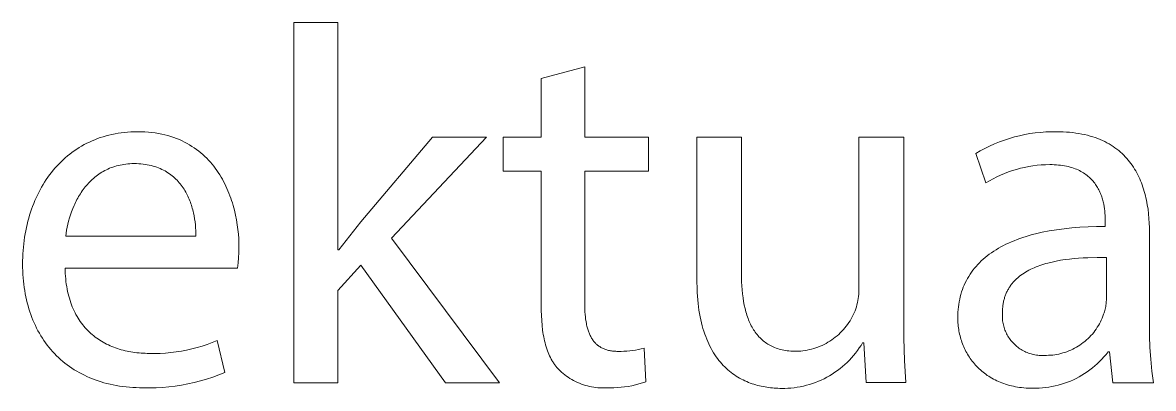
# Model space of a CAD drawing. Header units: millimetres. Extents: x 0 to 4030, y 0 to 2816.
# Drawn here: x 3602.1 to 3692.1, y 67.1 to 96.2 of the extents above; entities that cross this region are included whole.
import ezdxf

# ---------------------------------------------------------------- set-up
doc = ezdxf.new("R2010")
doc.units = ezdxf.units.MM
doc.header["$MEASUREMENT"] = 0
doc.layers.add('Domyślny', color=7, linetype='Continuous', true_color=0x000000)

msp = doc.modelspace()

# ---------------------------------------------------------------- linework, layer by layer
at = {"layer": 'Domyślny', "color": 18, "lineweight": 15, "true_color": 0x000000}
for p, q in [((3623.717, 67.524), (3623.717, 96.177)), ((3623.717, 96.177), (3627.233, 96.177)), ((3627.233, 96.177), (3627.233, 78.086)), ((3643.416, 91.734), (3646.878, 92.66)), ((3646.878, 92.66), (3646.878, 87.05)), ((3643.416, 87.05), (3643.416, 91.734)), ((3609.252, 87.283), (3609.494, 87.332)), ((3609.494, 87.332), (3609.739, 87.375)), ((3609.739, 87.375), (3609.987, 87.411)), ((3609.987, 87.411), (3610.238, 87.441)), ((3610.238, 87.441), (3610.494, 87.464)), ((3610.494, 87.464), (3610.752, 87.481)), ((3610.752, 87.481), (3611.014, 87.491)), ((3611.014, 87.491), (3611.279, 87.494)), ((3611.279, 87.494), (3611.575, 87.49)), ((3611.575, 87.49), (3611.864, 87.478)), ((3611.864, 87.478), (3612.147, 87.458)), ((3612.147, 87.458), (3612.422, 87.43)), ((3612.422, 87.43), (3612.691, 87.395)), ((3612.691, 87.395), (3612.954, 87.353)), ((3612.954, 87.353), (3613.21, 87.303)), ((3681.904, 87.268), (3682.318, 87.342)), ((3682.318, 87.342), (3682.734, 87.402)), ((3682.734, 87.402), (3683.152, 87.447)), ((3683.152, 87.447), (3683.572, 87.478)), ((3683.572, 87.478), (3683.992, 87.494)), ((3683.992, 87.494), (3684.413, 87.495)), ((3684.413, 87.495), (3684.689, 87.493)), ((3684.689, 87.493), (3684.958, 87.484)), ((3684.958, 87.484), (3685.222, 87.469)), ((3685.222, 87.469), (3685.478, 87.449)), ((3685.478, 87.449), (3685.729, 87.423)), ((3685.729, 87.423), (3685.973, 87.391)), ((3685.973, 87.391), (3686.211, 87.355)), ((3686.211, 87.355), (3686.443, 87.313)), ((3686.443, 87.313), (3686.668, 87.265)), ((3606.835, 86.355), (3607.036, 86.468)), ((3607.036, 86.468), (3607.241, 86.575)), ((3607.241, 86.575), (3607.45, 86.677)), ((3607.45, 86.677), (3607.663, 86.773)), ((3607.663, 86.773), (3607.879, 86.863)), ((3607.879, 86.863), (3608.099, 86.948)), ((3608.099, 86.948), (3608.322, 87.027)), ((3608.322, 87.027), (3608.549, 87.1)), ((3608.549, 87.1), (3608.78, 87.167)), ((3608.78, 87.167), (3609.015, 87.228)), ((3609.015, 87.228), (3609.252, 87.283)), ((3613.21, 87.303), (3613.46, 87.246)), ((3613.46, 87.246), (3613.704, 87.183)), ((3613.704, 87.183), (3613.941, 87.112)), ((3613.941, 87.112), (3614.172, 87.036)), ((3614.172, 87.036), (3614.397, 86.953)), ((3614.397, 86.953), (3614.615, 86.864)), ((3614.615, 86.864), (3614.828, 86.769)), ((3614.828, 86.769), (3615.035, 86.668)), ((3615.035, 86.668), (3615.236, 86.562)), ((3615.236, 86.562), (3615.431, 86.45)), ((3615.431, 86.45), (3615.621, 86.333)), ((3629.058, 80.314), (3634.776, 87.051)), ((3639.057, 87.051), (3631.514, 79.026)), ((3634.776, 87.051), (3639.057, 87.051)), ((3640.383, 84.352), (3640.383, 87.05)), ((3640.383, 87.05), (3643.416, 87.05)), ((3646.878, 87.05), (3651.965, 87.05)), ((3651.965, 87.05), (3651.965, 84.352)), ((3655.811, 75.622), (3655.811, 87.057)), ((3655.811, 87.057), (3659.354, 87.057)), ((3659.354, 87.057), (3659.354, 76.24)), ((3668.708, 75.072), (3668.708, 87.057)), ((3668.708, 87.057), (3672.278, 87.057)), ((3672.278, 87.057), (3672.278, 72.844)), ((3679.112, 86.356), (3679.496, 86.528)), ((3679.496, 86.528), (3679.886, 86.686)), ((3679.886, 86.686), (3680.281, 86.83)), ((3680.281, 86.83), (3680.681, 86.961)), ((3680.681, 86.961), (3681.085, 87.077)), ((3681.085, 87.077), (3681.493, 87.18)), ((3681.493, 87.18), (3681.904, 87.268)), ((3686.668, 87.265), (3686.888, 87.213)), ((3686.888, 87.213), (3687.102, 87.155)), ((3687.102, 87.155), (3687.311, 87.093)), ((3687.311, 87.093), (3687.513, 87.026)), ((3687.513, 87.026), (3687.71, 86.954)), ((3687.71, 86.954), (3687.901, 86.878)), ((3687.901, 86.878), (3688.086, 86.797)), ((3688.086, 86.797), (3688.267, 86.711)), ((3688.267, 86.711), (3688.441, 86.622)), ((3688.441, 86.622), (3688.611, 86.528)), ((3688.611, 86.528), (3688.775, 86.43)), ((3688.775, 86.43), (3688.934, 86.328)), ((3605.534, 85.423), (3605.708, 85.571)), ((3605.708, 85.571), (3605.886, 85.714)), ((3605.886, 85.714), (3606.068, 85.853)), ((3606.068, 85.853), (3606.254, 85.986)), ((3606.254, 85.986), (3606.444, 86.114)), ((3606.444, 86.114), (3606.638, 86.237)), ((3606.638, 86.237), (3606.835, 86.355)), ((3615.621, 86.333), (3615.805, 86.211)), ((3615.805, 86.211), (3615.983, 86.084)), ((3615.983, 86.084), (3616.156, 85.952)), ((3616.156, 85.952), (3616.324, 85.816)), ((3616.324, 85.816), (3616.486, 85.675)), ((3616.486, 85.675), (3616.642, 85.53)), ((3616.642, 85.53), (3616.794, 85.381)), ((3677.998, 85.764), (3678.362, 85.974)), ((3678.803, 83.416), (3677.998, 85.764)), ((3678.362, 85.974), (3678.734, 86.172)), ((3678.734, 86.172), (3679.112, 86.356)), ((3688.934, 86.328), (3689.087, 86.221)), ((3689.087, 86.221), (3689.236, 86.112)), ((3689.236, 86.112), (3689.38, 85.998)), ((3689.38, 85.998), (3689.519, 85.881)), ((3689.519, 85.881), (3689.653, 85.76)), ((3689.653, 85.76), (3689.782, 85.636)), ((3689.782, 85.636), (3689.906, 85.508)), ((3689.906, 85.508), (3690.026, 85.377)), ((3604.575, 84.436), (3604.725, 84.612)), ((3604.725, 84.612), (3604.879, 84.783)), ((3604.879, 84.783), (3605.036, 84.95)), ((3605.036, 84.95), (3605.198, 85.112)), ((3605.198, 85.112), (3605.364, 85.27)), ((3605.364, 85.27), (3605.534, 85.423)), ((3609.196, 84.637), (3609.063, 84.584)), ((3609.332, 84.686), (3609.196, 84.637)), ((3609.47, 84.732), (3609.332, 84.686)), ((3609.611, 84.773), (3609.47, 84.732)), ((3609.755, 84.811), (3609.611, 84.773)), ((3609.902, 84.845), (3609.755, 84.811)), ((3610.052, 84.874), (3609.902, 84.845)), ((3610.204, 84.899), (3610.052, 84.874)), ((3610.36, 84.92), (3610.204, 84.899)), ((3610.518, 84.936), (3610.36, 84.92)), ((3610.679, 84.948), (3610.518, 84.936)), ((3610.843, 84.955), (3610.679, 84.948)), ((3611.01, 84.958), (3610.843, 84.955)), ((3611.196, 84.955), (3611.01, 84.958)), ((3611.377, 84.948), (3611.196, 84.955)), ((3611.553, 84.935), (3611.377, 84.948)), ((3611.725, 84.918), (3611.553, 84.935)), ((3611.893, 84.896), (3611.725, 84.918)), ((3612.057, 84.869), (3611.893, 84.896)), ((3612.216, 84.838), (3612.057, 84.869)), ((3612.372, 84.802), (3612.216, 84.838)), ((3612.523, 84.762), (3612.372, 84.802)), ((3612.671, 84.718), (3612.523, 84.762)), ((3612.814, 84.67), (3612.671, 84.718)), ((3612.953, 84.618), (3612.814, 84.67)), ((3613.089, 84.562), (3612.953, 84.618)), ((3616.794, 85.381), (3616.94, 85.229)), ((3616.94, 85.229), (3617.082, 85.072)), ((3617.082, 85.072), (3617.218, 84.912)), ((3617.218, 84.912), (3617.349, 84.749)), ((3617.349, 84.749), (3617.476, 84.583)), ((3681.895, 84.662), (3681.568, 84.587)), ((3682.223, 84.727), (3681.895, 84.662)), ((3682.554, 84.78), (3682.223, 84.727)), ((3682.887, 84.822), (3682.554, 84.78)), ((3683.22, 84.852), (3682.887, 84.822)), ((3683.555, 84.871), (3683.22, 84.852)), ((3683.89, 84.878), (3683.555, 84.871)), ((3684.074, 84.876), (3683.89, 84.878)), ((3684.253, 84.87), (3684.074, 84.876)), ((3684.427, 84.86), (3684.253, 84.87)), ((3684.596, 84.845), (3684.427, 84.86)), ((3684.76, 84.827), (3684.596, 84.845)), ((3684.92, 84.805), (3684.76, 84.827)), ((3685.074, 84.779), (3684.92, 84.805)), ((3685.224, 84.75), (3685.074, 84.779)), ((3685.37, 84.717), (3685.224, 84.75)), ((3685.51, 84.681), (3685.37, 84.717)), ((3685.647, 84.642), (3685.51, 84.681)), ((3685.778, 84.599), (3685.647, 84.642)), ((3690.026, 85.377), (3690.141, 85.243)), ((3690.141, 85.243), (3690.252, 85.106)), ((3690.252, 85.106), (3690.358, 84.966)), ((3690.358, 84.966), (3690.46, 84.823)), ((3690.46, 84.823), (3690.558, 84.677)), ((3690.558, 84.677), (3690.651, 84.529)), ((3604.019, 83.691), (3604.152, 83.883)), ((3604.152, 83.883), (3604.289, 84.072)), ((3604.289, 84.072), (3604.43, 84.256)), ((3604.43, 84.256), (3604.575, 84.436)), ((3607.781, 83.783), (3607.68, 83.693)), ((3607.884, 83.87), (3607.781, 83.783)), ((3607.99, 83.955), (3607.884, 83.87)), ((3608.099, 84.037), (3607.99, 83.955)), ((3608.21, 84.117), (3608.099, 84.037)), ((3608.324, 84.193), (3608.21, 84.117)), ((3608.44, 84.266), (3608.324, 84.193)), ((3608.56, 84.336), (3608.44, 84.266)), ((3608.682, 84.403), (3608.56, 84.336)), ((3608.806, 84.467), (3608.682, 84.403)), ((3608.933, 84.527), (3608.806, 84.467)), ((3609.063, 84.584), (3608.933, 84.527)), ((3613.221, 84.503), (3613.089, 84.562)), ((3613.349, 84.44), (3613.221, 84.503)), ((3613.473, 84.373), (3613.349, 84.44)), ((3613.593, 84.303), (3613.473, 84.373)), ((3613.71, 84.23), (3613.593, 84.303)), ((3613.823, 84.153), (3613.71, 84.23)), ((3613.933, 84.073), (3613.823, 84.153)), ((3614.039, 83.991), (3613.933, 84.073)), ((3614.141, 83.905), (3614.039, 83.991)), ((3614.24, 83.817), (3614.141, 83.905)), ((3614.336, 83.726), (3614.24, 83.817)), ((3614.429, 83.633), (3614.336, 83.726)), ((3617.476, 84.583), (3617.597, 84.413)), ((3617.597, 84.413), (3617.714, 84.241)), ((3617.714, 84.241), (3617.826, 84.067)), ((3617.826, 84.067), (3617.934, 83.889)), ((3617.934, 83.889), (3618.037, 83.71)), ((3618.037, 83.71), (3618.135, 83.528)), ((3643.416, 84.352), (3640.383, 84.352)), ((3643.416, 73.696), (3643.416, 84.352)), ((3651.965, 84.352), (3646.878, 84.352)), ((3646.878, 84.352), (3646.878, 73.817)), ((3679.384, 83.749), (3679.091, 83.587)), ((3679.683, 83.901), (3679.384, 83.749)), ((3679.987, 84.042), (3679.683, 83.901)), ((3680.295, 84.172), (3679.987, 84.042)), ((3680.608, 84.292), (3680.295, 84.172)), ((3680.925, 84.401), (3680.608, 84.292)), ((3681.245, 84.5), (3680.925, 84.401)), ((3681.568, 84.587), (3681.245, 84.5)), ((3685.906, 84.553), (3685.778, 84.599)), ((3686.029, 84.505), (3685.906, 84.553)), ((3686.148, 84.453), (3686.029, 84.505)), ((3686.263, 84.398), (3686.148, 84.453)), ((3686.374, 84.341), (3686.263, 84.398)), ((3686.481, 84.281), (3686.374, 84.341)), ((3686.584, 84.219), (3686.481, 84.281)), ((3686.683, 84.154), (3686.584, 84.219)), ((3686.778, 84.087), (3686.683, 84.154)), ((3686.87, 84.017), (3686.778, 84.087)), ((3686.958, 83.946), (3686.87, 84.017)), ((3687.042, 83.872), (3686.958, 83.946)), ((3687.123, 83.797), (3687.042, 83.872)), ((3687.201, 83.719), (3687.123, 83.797)), ((3687.275, 83.64), (3687.201, 83.719)), ((3690.651, 84.529), (3690.741, 84.378)), ((3690.741, 84.378), (3690.826, 84.224)), ((3690.826, 84.224), (3690.907, 84.068)), ((3690.907, 84.068), (3690.984, 83.91)), ((3690.984, 83.91), (3691.057, 83.75)), ((3691.057, 83.75), (3691.127, 83.587)), ((3603.42, 82.67), (3603.531, 82.881)), ((3603.531, 82.881), (3603.646, 83.09)), ((3603.646, 83.09), (3603.766, 83.294)), ((3603.766, 83.294), (3603.89, 83.494)), ((3603.89, 83.494), (3604.019, 83.691)), ((3606.964, 82.891), (3606.885, 82.782)), ((3607.045, 82.998), (3606.964, 82.891)), ((3607.128, 83.104), (3607.045, 82.998)), ((3607.214, 83.207), (3607.128, 83.104)), ((3607.302, 83.309), (3607.214, 83.207)), ((3607.393, 83.408), (3607.302, 83.309)), ((3607.486, 83.505), (3607.393, 83.408)), ((3607.582, 83.6), (3607.486, 83.505)), ((3607.68, 83.693), (3607.582, 83.6)), ((3614.518, 83.537), (3614.429, 83.633)), ((3614.604, 83.439), (3614.518, 83.537)), ((3614.686, 83.339), (3614.604, 83.439)), ((3614.766, 83.236), (3614.686, 83.339)), ((3614.842, 83.132), (3614.766, 83.236)), ((3614.916, 83.026), (3614.842, 83.132)), ((3614.986, 82.918), (3614.916, 83.026)), ((3615.054, 82.808), (3614.986, 82.918)), ((3615.118, 82.697), (3615.054, 82.808)), ((3618.135, 83.528), (3618.229, 83.345)), ((3618.229, 83.345), (3618.319, 83.16)), ((3618.319, 83.16), (3618.405, 82.973)), ((3618.405, 82.973), (3618.486, 82.784)), ((3679.091, 83.587), (3678.803, 83.416)), ((3687.346, 83.559), (3687.275, 83.64)), ((3687.414, 83.477), (3687.346, 83.559)), ((3687.479, 83.393), (3687.414, 83.477)), ((3687.54, 83.308), (3687.479, 83.393)), ((3687.599, 83.221), (3687.54, 83.308)), ((3687.654, 83.133), (3687.599, 83.221)), ((3687.707, 83.045), (3687.654, 83.133)), ((3687.757, 82.955), (3687.707, 83.045)), ((3687.804, 82.864), (3687.757, 82.955)), ((3687.849, 82.773), (3687.804, 82.864)), ((3691.127, 83.587), (3691.193, 83.423)), ((3691.193, 83.423), (3691.255, 83.257)), ((3691.255, 83.257), (3691.313, 83.088)), ((3691.313, 83.088), (3691.368, 82.919)), ((3691.368, 82.919), (3691.42, 82.747)), ((3603.02, 81.787), (3603.113, 82.013)), ((3603.113, 82.013), (3603.211, 82.235)), ((3603.211, 82.235), (3603.313, 82.454)), ((3603.313, 82.454), (3603.42, 82.67)), ((3606.402, 81.98), (3606.343, 81.86)), ((3606.464, 82.098), (3606.402, 81.98)), ((3606.529, 82.215), (3606.464, 82.098)), ((3606.595, 82.331), (3606.529, 82.215)), ((3606.664, 82.446), (3606.595, 82.331)), ((3606.736, 82.56), (3606.664, 82.446)), ((3606.809, 82.672), (3606.736, 82.56)), ((3606.885, 82.782), (3606.809, 82.672)), ((3615.18, 82.584), (3615.118, 82.697)), ((3615.239, 82.47), (3615.18, 82.584)), ((3615.295, 82.355), (3615.239, 82.47)), ((3615.348, 82.239), (3615.295, 82.355)), ((3615.398, 82.122), (3615.348, 82.239)), ((3615.446, 82.004), (3615.398, 82.122)), ((3615.492, 81.885), (3615.446, 82.004)), ((3618.486, 82.784), (3618.563, 82.595)), ((3618.563, 82.595), (3618.636, 82.405)), ((3618.636, 82.405), (3618.706, 82.213)), ((3618.706, 82.213), (3618.771, 82.021)), ((3618.771, 82.021), (3618.832, 81.828)), ((3687.891, 82.68), (3687.849, 82.773)), ((3687.931, 82.588), (3687.891, 82.68)), ((3687.968, 82.494), (3687.931, 82.588)), ((3688.003, 82.401), (3687.968, 82.494)), ((3688.035, 82.307), (3688.003, 82.401)), ((3688.066, 82.213), (3688.035, 82.307)), ((3688.094, 82.118), (3688.066, 82.213)), ((3688.12, 82.024), (3688.094, 82.118)), ((3688.144, 81.93), (3688.12, 82.024)), ((3688.166, 81.836), (3688.144, 81.93)), ((3691.42, 82.747), (3691.468, 82.574)), ((3691.468, 82.574), (3691.513, 82.4)), ((3691.513, 82.4), (3691.554, 82.224)), ((3691.554, 82.224), (3691.593, 82.047)), ((3691.593, 82.047), (3691.628, 81.869)), ((3602.692, 80.852), (3602.767, 81.091)), ((3602.767, 81.091), (3602.847, 81.326)), ((3602.847, 81.326), (3602.931, 81.558)), ((3602.931, 81.558), (3603.02, 81.787)), ((3606.032, 81.13), (3605.946, 80.884)), ((3606.127, 81.376), (3606.032, 81.13)), ((3606.23, 81.619), (3606.127, 81.376)), ((3606.285, 81.74), (3606.23, 81.619)), ((3606.343, 81.86), (3606.285, 81.74)), ((3615.534, 81.765), (3615.492, 81.885)), ((3615.575, 81.645), (3615.534, 81.765)), ((3615.612, 81.524), (3615.575, 81.645)), ((3615.648, 81.403), (3615.612, 81.524)), ((3615.681, 81.282), (3615.648, 81.403)), ((3615.711, 81.161), (3615.681, 81.282)), ((3615.74, 81.04), (3615.711, 81.161)), ((3615.79, 80.798), (3615.74, 81.04)), ((3618.832, 81.828), (3618.89, 81.635)), ((3618.89, 81.635), (3618.944, 81.442)), ((3618.944, 81.442), (3618.994, 81.249)), ((3618.994, 81.249), (3619.084, 80.864)), ((3688.187, 81.742), (3688.166, 81.836)), ((3688.222, 81.555), (3688.187, 81.742)), ((3688.251, 81.371), (3688.222, 81.555)), ((3688.274, 81.19), (3688.251, 81.371)), ((3688.292, 81.012), (3688.274, 81.19)), ((3688.304, 80.84), (3688.292, 81.012)), ((3691.628, 81.869), (3691.66, 81.69)), ((3691.66, 81.69), (3691.716, 81.329)), ((3691.716, 81.329), (3691.76, 80.966)), ((3602.439, 79.869), (3602.495, 80.119)), ((3602.495, 80.119), (3602.556, 80.366)), ((3602.556, 80.366), (3602.622, 80.611)), ((3602.622, 80.611), (3602.692, 80.852)), ((3605.738, 80.144), (3605.685, 79.9)), ((3605.799, 80.39), (3605.738, 80.144)), ((3605.868, 80.636), (3605.799, 80.39)), ((3605.946, 80.884), (3605.868, 80.636)), ((3615.832, 80.557), (3615.79, 80.798)), ((3615.865, 80.318), (3615.832, 80.557)), ((3615.891, 80.082), (3615.865, 80.318)), ((3619.084, 80.864), (3619.16, 80.48)), ((3619.16, 80.48), (3619.223, 80.1)), ((3627.314, 78.086), (3629.058, 80.314)), ((3688.312, 80.672), (3688.304, 80.84)), ((3688.317, 80.51), (3688.312, 80.672)), ((3688.318, 80.356), (3688.317, 80.51)), ((3688.318, 79.953), (3688.318, 80.356)), ((3691.76, 80.966), (3691.793, 80.6)), ((3691.793, 80.6), (3691.817, 80.232)), ((3691.817, 80.232), (3691.83, 79.865)), ((3602.299, 79.103), (3602.341, 79.361)), ((3602.341, 79.361), (3602.387, 79.616)), ((3602.387, 79.616), (3602.439, 79.869)), ((3605.604, 79.421), (3605.575, 79.187)), ((3605.641, 79.659), (3605.604, 79.421)), ((3605.685, 79.9), (3605.641, 79.659)), ((3615.909, 79.85), (3615.891, 80.082)), ((3615.92, 79.623), (3615.909, 79.85)), ((3615.924, 79.402), (3615.92, 79.623)), ((3615.922, 79.187), (3615.924, 79.402)), ((3619.223, 80.1), (3619.273, 79.725)), ((3619.273, 79.725), (3619.311, 79.356)), ((3619.311, 79.356), (3619.337, 78.995)), ((3682.004, 79.161), (3682.253, 79.236)), ((3682.253, 79.236), (3682.507, 79.307)), ((3682.507, 79.307), (3682.767, 79.374)), ((3682.767, 79.374), (3683.302, 79.498)), ((3683.302, 79.498), (3683.857, 79.607)), ((3683.857, 79.607), (3684.434, 79.702)), ((3684.434, 79.702), (3685.031, 79.781)), ((3685.031, 79.781), (3685.648, 79.846)), ((3685.648, 79.846), (3686.286, 79.896)), ((3686.286, 79.896), (3686.944, 79.93)), ((3686.944, 79.93), (3687.621, 79.949)), ((3687.621, 79.949), (3688.318, 79.953)), ((3691.83, 79.865), (3691.835, 79.497)), ((3691.835, 79.497), (3691.835, 72.196)), ((3602.18, 78.048), (3602.202, 78.315)), ((3602.202, 78.315), (3602.229, 78.58)), ((3602.229, 78.58), (3602.262, 78.843)), ((3602.262, 78.843), (3602.299, 79.103)), ((3605.575, 79.187), (3615.922, 79.187)), ((3619.337, 78.995), (3619.353, 78.643)), ((3619.353, 78.643), (3619.358, 78.301)), ((3631.514, 79.026), (3640.104, 67.524)), ((3679.808, 78.218), (3680.003, 78.328)), ((3680.003, 78.328), (3680.204, 78.435)), ((3680.204, 78.435), (3680.41, 78.538)), ((3680.41, 78.538), (3680.621, 78.638)), ((3680.621, 78.638), (3680.838, 78.734)), ((3680.838, 78.734), (3681.061, 78.827)), ((3681.061, 78.827), (3681.288, 78.916)), ((3681.288, 78.916), (3681.521, 79.001)), ((3681.521, 79.001), (3681.76, 79.083)), ((3681.76, 79.083), (3682.004, 79.161)), ((3602.142, 77.234), (3602.149, 77.508)), ((3602.149, 77.508), (3602.162, 77.779)), ((3602.162, 77.779), (3602.18, 78.048)), ((3619.324, 77.474), (3619.287, 77.061)), ((3619.347, 77.887), (3619.324, 77.474)), ((3619.358, 78.301), (3619.347, 77.887)), ((3627.233, 78.086), (3627.314, 78.086)), ((3678.598, 77.35), (3678.754, 77.484)), ((3678.754, 77.484), (3678.915, 77.615)), ((3678.915, 77.615), (3679.083, 77.743)), ((3679.083, 77.743), (3679.256, 77.867)), ((3679.256, 77.867), (3679.434, 77.987)), ((3679.434, 77.987), (3679.618, 78.104)), ((3679.618, 78.104), (3679.808, 78.218)), ((3686.196, 77.433), (3685.832, 77.402)), ((3686.562, 77.457), (3686.196, 77.433)), ((3686.93, 77.474), (3686.562, 77.457)), ((3687.667, 77.489), (3686.93, 77.474)), ((3688.399, 77.484), (3687.667, 77.489)), ((3688.399, 74.102), (3688.399, 77.484)), ((3602.139, 76.959), (3602.142, 77.234)), ((3602.142, 76.685), (3602.139, 76.959)), ((3602.15, 76.414), (3602.142, 76.685)), ((3605.521, 76.65), (3605.527, 76.427)), ((3619.237, 76.65), (3605.521, 76.65)), ((3619.287, 77.061), (3619.237, 76.65)), ((3629.058, 76.878), (3627.233, 74.865)), ((3635.796, 67.524), (3629.058, 76.878)), ((3677.78, 76.472), (3677.902, 76.627)), ((3677.902, 76.627), (3678.03, 76.778)), ((3678.03, 76.778), (3678.163, 76.926)), ((3678.163, 76.926), (3678.302, 77.071)), ((3678.302, 77.071), (3678.447, 77.212)), ((3678.447, 77.212), (3678.598, 77.35)), ((3682.379, 76.548), (3682.242, 76.478)), ((3682.52, 76.614), (3682.379, 76.548)), ((3682.664, 76.678), (3682.52, 76.614)), ((3682.811, 76.739), (3682.664, 76.678)), ((3682.961, 76.797), (3682.811, 76.739)), ((3683.113, 76.852), (3682.961, 76.797)), ((3683.268, 76.905), (3683.113, 76.852)), ((3683.426, 76.955), (3683.268, 76.905)), ((3683.586, 77.002), (3683.426, 76.955)), ((3683.748, 77.047), (3683.586, 77.002)), ((3684.079, 77.128), (3683.748, 77.047)), ((3684.417, 77.201), (3684.079, 77.128)), ((3684.763, 77.264), (3684.417, 77.201)), ((3685.114, 77.318), (3684.763, 77.264)), ((3685.471, 77.364), (3685.114, 77.318)), ((3685.832, 77.402), (3685.471, 77.364)), ((3602.163, 76.145), (3602.15, 76.414)), ((3602.181, 75.88), (3602.163, 76.145)), ((3602.204, 75.617), (3602.181, 75.88)), ((3602.233, 75.358), (3602.204, 75.617)), ((3605.527, 76.427), (3605.536, 76.208)), ((3605.536, 76.208), (3605.55, 75.993)), ((3605.55, 75.993), (3605.569, 75.782)), ((3605.569, 75.782), (3605.591, 75.575)), ((3655.822, 74.996), (3655.811, 75.622)), ((3659.354, 76.24), (3659.357, 75.896)), ((3659.357, 75.896), (3659.367, 75.559)), ((3677.169, 75.474), (3677.257, 75.649)), ((3677.257, 75.649), (3677.35, 75.82)), ((3677.35, 75.82), (3677.448, 75.988)), ((3677.448, 75.988), (3677.553, 76.153)), ((3677.553, 76.153), (3677.664, 76.314)), ((3677.664, 76.314), (3677.78, 76.472)), ((3681.064, 75.605), (3681.016, 75.552)), ((3681.114, 75.656), (3681.064, 75.605)), ((3681.164, 75.707), (3681.114, 75.656)), ((3681.215, 75.757), (3681.164, 75.707)), ((3681.268, 75.806), (3681.215, 75.757)), ((3681.322, 75.854), (3681.268, 75.806)), ((3681.376, 75.902), (3681.322, 75.854)), ((3681.432, 75.948), (3681.376, 75.902)), ((3681.489, 75.994), (3681.432, 75.948)), ((3681.605, 76.083), (3681.489, 75.994)), ((3681.725, 76.168), (3681.605, 76.083)), ((3681.849, 76.25), (3681.725, 76.168)), ((3681.976, 76.329), (3681.849, 76.25)), ((3682.107, 76.405), (3681.976, 76.329)), ((3682.242, 76.478), (3682.107, 76.405)), ((3602.266, 75.102), (3602.233, 75.358)), ((3602.305, 74.849), (3602.266, 75.102)), ((3602.349, 74.599), (3602.305, 74.849)), ((3605.591, 75.575), (3605.617, 75.373)), ((3605.617, 75.373), (3605.648, 75.174)), ((3605.648, 75.174), (3605.683, 74.979)), ((3605.683, 74.979), (3605.721, 74.788)), ((3605.721, 74.788), (3605.763, 74.601)), ((3627.233, 74.865), (3627.233, 67.524)), ((3655.835, 74.693), (3655.822, 74.996)), ((3659.367, 75.559), (3659.385, 75.23)), ((3659.385, 75.23), (3659.409, 74.909)), ((3659.409, 74.909), (3659.44, 74.596)), ((3668.689, 74.565), (3668.701, 74.734)), ((3668.701, 74.734), (3668.707, 74.903)), ((3668.707, 74.903), (3668.708, 75.072)), ((3676.822, 74.553), (3676.88, 74.743)), ((3676.88, 74.743), (3676.943, 74.931)), ((3676.943, 74.931), (3677.013, 75.115)), ((3677.013, 75.115), (3677.088, 75.296)), ((3677.088, 75.296), (3677.169, 75.474)), ((3680.465, 74.718), (3680.435, 74.651)), ((3680.496, 74.784), (3680.465, 74.718)), ((3680.528, 74.849), (3680.496, 74.784)), ((3680.562, 74.912), (3680.528, 74.849)), ((3680.598, 74.975), (3680.562, 74.912)), ((3680.634, 75.037), (3680.598, 74.975)), ((3680.672, 75.098), (3680.634, 75.037)), ((3680.71, 75.158), (3680.672, 75.098)), ((3680.751, 75.217), (3680.71, 75.158)), ((3680.792, 75.275), (3680.751, 75.217)), ((3680.834, 75.333), (3680.792, 75.275)), ((3680.878, 75.389), (3680.834, 75.333)), ((3680.923, 75.444), (3680.878, 75.389)), ((3680.969, 75.499), (3680.923, 75.444)), ((3681.016, 75.552), (3680.969, 75.499)), ((3602.397, 74.352), (3602.349, 74.599)), ((3602.451, 74.108), (3602.397, 74.352)), ((3602.51, 73.868), (3602.451, 74.108)), ((3602.573, 73.632), (3602.51, 73.868)), ((3605.763, 74.601), (3605.81, 74.419)), ((3605.81, 74.419), (3605.86, 74.24)), ((3605.86, 74.24), (3605.913, 74.064)), ((3605.913, 74.064), (3605.971, 73.893)), ((3605.971, 73.893), (3606.032, 73.726)), ((3646.878, 73.817), (3646.88, 73.594)), ((3655.853, 74.398), (3655.835, 74.693)), ((3655.876, 74.111), (3655.853, 74.398)), ((3655.904, 73.83), (3655.876, 74.111)), ((3655.937, 73.556), (3655.904, 73.83)), ((3659.44, 74.596), (3659.479, 74.291)), ((3659.479, 74.291), (3659.526, 73.994)), ((3659.526, 73.994), (3659.581, 73.706)), ((3668.548, 73.732), (3668.587, 73.897)), ((3668.587, 73.897), (3668.621, 74.062)), ((3668.621, 74.062), (3668.649, 74.229)), ((3668.649, 74.229), (3668.672, 74.397)), ((3668.672, 74.397), (3668.689, 74.565)), ((3676.652, 73.758), (3676.685, 73.961)), ((3676.685, 73.961), (3676.725, 74.161)), ((3676.725, 74.161), (3676.771, 74.359)), ((3676.771, 74.359), (3676.822, 74.553)), ((3680.195, 73.848), (3680.182, 73.769)), ((3680.21, 73.927), (3680.195, 73.848)), ((3680.226, 74.004), (3680.21, 73.927)), ((3680.243, 74.08), (3680.226, 74.004)), ((3680.262, 74.155), (3680.243, 74.08)), ((3680.283, 74.229), (3680.262, 74.155)), ((3680.305, 74.302), (3680.283, 74.229)), ((3680.328, 74.374), (3680.305, 74.302)), ((3680.353, 74.445), (3680.328, 74.374)), ((3680.379, 74.514), (3680.353, 74.445)), ((3680.406, 74.583), (3680.379, 74.514)), ((3680.435, 74.651), (3680.406, 74.583)), ((3688.38, 73.788), (3688.389, 73.892)), ((3688.389, 73.892), (3688.396, 73.997)), ((3688.396, 73.997), (3688.399, 74.102)), ((3602.642, 73.398), (3602.573, 73.632)), ((3602.715, 73.168), (3602.642, 73.398)), ((3602.793, 72.942), (3602.715, 73.168)), ((3602.876, 72.719), (3602.793, 72.942)), ((3606.032, 73.726), (3606.096, 73.562)), ((3606.096, 73.562), (3606.164, 73.403)), ((3606.164, 73.403), (3606.236, 73.247)), ((3606.236, 73.247), (3606.31, 73.095)), ((3606.31, 73.095), (3606.388, 72.946)), ((3606.388, 72.946), (3606.47, 72.802)), ((3643.42, 73.273), (3643.416, 73.696)), ((3643.433, 72.862), (3643.42, 73.273)), ((3646.88, 73.594), (3646.886, 73.376)), ((3646.886, 73.376), (3646.897, 73.165)), ((3646.897, 73.165), (3646.912, 72.96)), ((3646.912, 72.96), (3646.931, 72.762)), ((3655.975, 73.29), (3655.937, 73.556)), ((3656.017, 73.03), (3655.975, 73.29)), ((3656.064, 72.777), (3656.017, 73.03)), ((3659.581, 73.706), (3659.643, 73.427)), ((3659.643, 73.427), (3659.678, 73.291)), ((3659.678, 73.291), (3659.714, 73.157)), ((3659.714, 73.157), (3659.753, 73.026)), ((3659.753, 73.026), (3659.793, 72.897)), ((3668.175, 72.766), (3668.255, 72.923)), ((3668.255, 72.923), (3668.33, 73.084)), ((3668.33, 73.084), (3668.399, 73.247)), ((3668.399, 73.247), (3668.454, 73.407)), ((3668.454, 73.407), (3668.504, 73.569)), ((3668.504, 73.569), (3668.548, 73.732)), ((3676.575, 72.693), (3676.578, 72.912)), ((3676.578, 72.912), (3676.588, 73.128)), ((3676.588, 73.128), (3676.603, 73.341)), ((3676.603, 73.341), (3676.624, 73.551)), ((3676.624, 73.551), (3676.652, 73.758)), ((3680.125, 72.987), (3680.122, 72.879)), ((3680.132, 73.095), (3680.125, 72.987)), ((3680.133, 73.183), (3680.132, 73.095)), ((3680.135, 73.27), (3680.133, 73.183)), ((3680.139, 73.356), (3680.135, 73.27)), ((3680.144, 73.441), (3680.139, 73.356)), ((3680.152, 73.525), (3680.144, 73.441)), ((3680.16, 73.607), (3680.152, 73.525)), ((3680.17, 73.689), (3680.16, 73.607)), ((3680.182, 73.769), (3680.17, 73.689)), ((3688.128, 72.818), (3688.184, 72.974)), ((3688.184, 72.974), (3688.22, 73.073)), ((3688.22, 73.073), (3688.252, 73.173)), ((3688.252, 73.173), (3688.282, 73.273)), ((3688.282, 73.273), (3688.308, 73.375)), ((3688.308, 73.375), (3688.331, 73.477)), ((3688.331, 73.477), (3688.35, 73.58)), ((3688.35, 73.58), (3688.367, 73.684)), ((3688.367, 73.684), (3688.38, 73.788)), ((3602.964, 72.5), (3602.876, 72.719)), ((3603.057, 72.285), (3602.964, 72.5)), ((3603.154, 72.073), (3603.057, 72.285)), ((3603.256, 71.865), (3603.154, 72.073)), ((3606.47, 72.802), (3606.554, 72.661)), ((3606.554, 72.661), (3606.642, 72.524)), ((3606.642, 72.524), (3606.733, 72.39)), ((3606.733, 72.39), (3606.827, 72.26)), ((3606.827, 72.26), (3606.923, 72.134)), ((3606.923, 72.134), (3607.023, 72.012)), ((3607.023, 72.012), (3607.126, 71.893)), ((3643.456, 72.465), (3643.433, 72.862)), ((3643.488, 72.081), (3643.456, 72.465)), ((3643.531, 71.711), (3643.488, 72.081)), ((3646.931, 72.762), (3646.954, 72.57)), ((3646.954, 72.57), (3646.983, 72.384)), ((3646.983, 72.384), (3647.016, 72.205)), ((3647.016, 72.205), (3647.034, 72.117)), ((3647.034, 72.117), (3647.054, 72.032)), ((3647.054, 72.032), (3647.075, 71.948)), ((3656.115, 72.531), (3656.064, 72.777)), ((3656.171, 72.292), (3656.115, 72.531)), ((3656.23, 72.059), (3656.171, 72.292)), ((3656.294, 71.833), (3656.23, 72.059)), ((3659.793, 72.897), (3659.836, 72.77)), ((3659.836, 72.77), (3659.881, 72.646)), ((3659.881, 72.646), (3659.928, 72.524)), ((3659.928, 72.524), (3659.978, 72.405)), ((3659.978, 72.405), (3660.03, 72.288)), ((3660.03, 72.288), (3660.083, 72.174)), ((3660.083, 72.174), (3660.14, 72.063)), ((3660.14, 72.063), (3660.198, 71.954)), ((3667.585, 71.885), (3667.695, 72.023)), ((3667.695, 72.023), (3667.801, 72.165)), ((3667.801, 72.165), (3667.903, 72.31)), ((3667.903, 72.31), (3667.999, 72.459)), ((3667.999, 72.459), (3668.09, 72.611)), ((3668.09, 72.611), (3668.175, 72.766)), ((3672.278, 72.844), (3672.282, 71.071)), ((3676.577, 72.56), (3676.575, 72.693)), ((3676.581, 72.427), (3676.577, 72.56)), ((3676.589, 72.295), (3676.581, 72.427)), ((3676.599, 72.163), (3676.589, 72.295)), ((3676.612, 72.031), (3676.599, 72.163)), ((3676.629, 71.9), (3676.612, 72.031)), ((3680.122, 72.879), (3680.122, 72.771)), ((3680.122, 72.771), (3680.126, 72.663)), ((3680.126, 72.663), (3680.134, 72.555)), ((3680.134, 72.555), (3680.146, 72.448)), ((3680.146, 72.448), (3680.161, 72.341)), ((3680.161, 72.341), (3680.18, 72.235)), ((3680.18, 72.235), (3680.203, 72.129)), ((3680.203, 72.129), (3680.229, 72.024)), ((3680.229, 72.024), (3680.259, 71.92)), ((3687.68, 71.931), (3687.768, 72.072)), ((3687.768, 72.072), (3687.85, 72.216)), ((3687.85, 72.216), (3687.927, 72.363)), ((3687.927, 72.363), (3687.999, 72.513)), ((3687.999, 72.513), (3688.066, 72.664)), ((3688.066, 72.664), (3688.128, 72.818)), ((3691.835, 72.196), (3691.836, 71.259)), ((3603.363, 71.66), (3603.256, 71.865)), ((3603.474, 71.46), (3603.363, 71.66)), ((3603.59, 71.263), (3603.474, 71.46)), ((3603.711, 71.071), (3603.59, 71.263)), ((3607.126, 71.893), (3607.231, 71.778)), ((3607.231, 71.778), (3607.339, 71.666)), ((3607.339, 71.666), (3607.45, 71.558)), ((3607.45, 71.558), (3607.563, 71.453)), ((3607.563, 71.453), (3607.679, 71.352)), ((3607.679, 71.352), (3607.797, 71.254)), ((3607.797, 71.254), (3607.918, 71.16)), ((3607.918, 71.16), (3608.042, 71.07)), ((3643.556, 71.531), (3643.531, 71.711)), ((3643.583, 71.355), (3643.556, 71.531)), ((3643.614, 71.182), (3643.583, 71.355)), ((3643.647, 71.013), (3643.614, 71.182)), ((3647.075, 71.948), (3647.097, 71.866)), ((3647.097, 71.866), (3647.121, 71.785)), ((3647.121, 71.785), (3647.145, 71.707)), ((3647.145, 71.707), (3647.171, 71.629)), ((3647.171, 71.629), (3647.199, 71.554)), ((3647.199, 71.554), (3647.228, 71.48)), ((3647.228, 71.48), (3647.258, 71.408)), ((3647.258, 71.408), (3647.289, 71.338)), ((3647.289, 71.338), (3647.322, 71.269)), ((3647.322, 71.269), (3647.356, 71.202)), ((3647.356, 71.202), (3647.392, 71.137)), ((3647.392, 71.137), (3647.429, 71.074)), ((3656.362, 71.613), (3656.294, 71.833)), ((3656.433, 71.399), (3656.362, 71.613)), ((3656.509, 71.192), (3656.433, 71.399)), ((3656.588, 70.991), (3656.509, 71.192)), ((3660.198, 71.954), (3660.259, 71.847)), ((3660.259, 71.847), (3660.322, 71.744)), ((3660.322, 71.744), (3660.387, 71.643)), ((3660.387, 71.643), (3660.455, 71.545)), ((3660.455, 71.545), (3660.526, 71.449)), ((3660.526, 71.449), (3660.598, 71.357)), ((3660.598, 71.357), (3660.674, 71.267)), ((3660.674, 71.267), (3660.751, 71.18)), ((3660.751, 71.18), (3660.832, 71.096)), ((3666.686, 71.036), (3666.826, 71.143)), ((3666.826, 71.143), (3666.963, 71.256)), ((3666.963, 71.256), (3667.096, 71.373)), ((3667.096, 71.373), (3667.224, 71.494)), ((3667.224, 71.494), (3667.349, 71.62)), ((3667.349, 71.62), (3667.469, 71.751)), ((3667.469, 71.751), (3667.585, 71.885)), ((3676.648, 71.769), (3676.629, 71.9)), ((3676.67, 71.639), (3676.648, 71.769)), ((3676.695, 71.509), (3676.67, 71.639)), ((3676.723, 71.38), (3676.695, 71.509)), ((3676.754, 71.251), (3676.723, 71.38)), ((3676.788, 71.123), (3676.754, 71.251)), ((3676.825, 70.996), (3676.788, 71.123)), ((3680.259, 71.92), (3680.292, 71.817)), ((3680.292, 71.817), (3680.329, 71.716)), ((3680.329, 71.716), (3680.369, 71.615)), ((3680.369, 71.615), (3680.413, 71.517)), ((3680.413, 71.517), (3680.46, 71.419)), ((3680.46, 71.419), (3680.51, 71.324)), ((3680.51, 71.324), (3680.564, 71.23)), ((3680.564, 71.23), (3680.621, 71.138)), ((3680.621, 71.138), (3680.681, 71.048)), ((3686.943, 71.037), (3687.062, 71.153)), ((3687.062, 71.153), (3687.176, 71.274)), ((3687.176, 71.274), (3687.285, 71.398)), ((3687.285, 71.398), (3687.391, 71.526)), ((3687.391, 71.526), (3687.492, 71.658)), ((3687.492, 71.658), (3687.589, 71.793)), ((3687.589, 71.793), (3687.68, 71.931)), ((3691.836, 71.259), (3691.867, 70.322)), ((3603.836, 70.882), (3603.711, 71.071)), ((3603.966, 70.697), (3603.836, 70.882)), ((3604.1, 70.517), (3603.966, 70.697)), ((3604.239, 70.34), (3604.1, 70.517)), ((3604.383, 70.168), (3604.239, 70.34)), ((3608.042, 71.07), (3608.167, 70.983)), ((3608.167, 70.983), (3608.295, 70.899)), ((3608.295, 70.899), (3608.425, 70.818)), ((3608.425, 70.818), (3608.557, 70.741)), ((3608.557, 70.741), (3608.692, 70.668)), ((3608.692, 70.668), (3608.828, 70.597)), ((3608.828, 70.597), (3608.967, 70.53)), ((3608.967, 70.53), (3609.107, 70.467)), ((3609.107, 70.467), (3609.249, 70.406)), ((3609.249, 70.406), (3609.393, 70.349)), ((3609.393, 70.349), (3609.539, 70.296)), ((3609.539, 70.296), (3609.687, 70.245)), ((3609.687, 70.245), (3609.836, 70.198)), ((3615.194, 70.114), (3615.61, 70.207)), ((3615.61, 70.207), (3616.022, 70.314)), ((3616.022, 70.314), (3616.43, 70.435)), ((3616.43, 70.435), (3616.834, 70.57)), ((3616.834, 70.57), (3617.233, 70.718)), ((3617.233, 70.718), (3617.627, 70.879)), ((3617.627, 70.879), (3618.231, 68.33)), ((3643.684, 70.847), (3643.647, 71.013)), ((3643.723, 70.685), (3643.684, 70.847)), ((3643.765, 70.527), (3643.723, 70.685)), ((3643.81, 70.372), (3643.765, 70.527)), ((3643.858, 70.221), (3643.81, 70.372)), ((3643.909, 70.074), (3643.858, 70.221)), ((3647.429, 71.074), (3647.467, 71.012)), ((3647.467, 71.012), (3647.507, 70.953)), ((3647.507, 70.953), (3647.548, 70.894)), ((3647.548, 70.894), (3647.591, 70.838)), ((3647.591, 70.838), (3647.635, 70.784)), ((3647.635, 70.784), (3647.681, 70.731)), ((3647.681, 70.731), (3647.729, 70.68)), ((3647.729, 70.68), (3647.777, 70.631)), ((3647.777, 70.631), (3647.828, 70.584)), ((3647.828, 70.584), (3647.854, 70.561)), ((3647.854, 70.561), (3647.88, 70.539)), ((3647.88, 70.539), (3647.906, 70.517)), ((3647.906, 70.517), (3647.933, 70.495)), ((3647.933, 70.495), (3647.961, 70.474)), ((3647.961, 70.474), (3647.988, 70.453)), ((3647.988, 70.453), (3648.016, 70.433)), ((3648.016, 70.433), (3648.045, 70.414)), ((3648.045, 70.414), (3648.074, 70.394)), ((3648.074, 70.394), (3648.103, 70.376)), ((3648.103, 70.376), (3648.133, 70.357)), ((3648.133, 70.357), (3648.163, 70.339)), ((3648.163, 70.339), (3648.225, 70.305)), ((3648.225, 70.305), (3648.288, 70.273)), ((3648.288, 70.273), (3648.353, 70.243)), ((3648.353, 70.243), (3648.419, 70.214)), ((3648.419, 70.214), (3648.488, 70.187)), ((3651.151, 70.167), (3651.377, 70.217)), ((3651.377, 70.217), (3651.602, 70.274)), ((3651.602, 70.274), (3651.75, 67.604)), ((3656.671, 70.796), (3656.588, 70.991)), ((3656.757, 70.607), (3656.671, 70.796)), ((3656.847, 70.424), (3656.757, 70.607)), ((3656.94, 70.246), (3656.847, 70.424)), ((3657.036, 70.075), (3656.94, 70.246)), ((3660.832, 71.096), (3660.914, 71.015)), ((3660.914, 71.015), (3661, 70.937)), ((3661, 70.937), (3661.087, 70.862)), ((3661.087, 70.862), (3661.178, 70.79)), ((3661.178, 70.79), (3661.271, 70.721)), ((3661.271, 70.721), (3661.367, 70.655)), ((3661.367, 70.655), (3661.465, 70.592)), ((3661.465, 70.592), (3661.566, 70.532)), ((3661.566, 70.532), (3661.67, 70.476)), ((3661.67, 70.476), (3661.776, 70.423)), ((3661.776, 70.423), (3661.885, 70.372)), ((3661.885, 70.372), (3661.997, 70.326)), ((3661.997, 70.326), (3662.112, 70.282)), ((3662.112, 70.282), (3662.23, 70.242)), ((3662.23, 70.242), (3662.35, 70.205)), ((3662.35, 70.205), (3662.473, 70.171)), ((3664.94, 70.197), (3665.111, 70.245)), ((3665.111, 70.245), (3665.279, 70.299)), ((3665.279, 70.299), (3665.446, 70.359)), ((3665.446, 70.359), (3665.61, 70.425)), ((3665.61, 70.425), (3665.773, 70.496)), ((3665.773, 70.496), (3665.932, 70.573)), ((3665.932, 70.573), (3666.089, 70.655)), ((3666.089, 70.655), (3666.243, 70.742)), ((3666.243, 70.742), (3666.394, 70.835)), ((3666.394, 70.835), (3666.541, 70.933)), ((3666.541, 70.933), (3666.686, 71.036)), ((3668.735, 70.287), (3668.591, 70.083)), ((3668.873, 70.497), (3668.735, 70.287)), ((3669.003, 70.71), (3668.873, 70.497)), ((3669.084, 70.71), (3669.003, 70.71)), ((3669.285, 67.53), (3669.084, 70.71)), ((3672.282, 71.071), (3672.336, 69.299)), ((3676.865, 70.87), (3676.825, 70.996)), ((3676.908, 70.745), (3676.865, 70.87)), ((3676.954, 70.621), (3676.908, 70.745)), ((3677.002, 70.498), (3676.954, 70.621)), ((3677.054, 70.377), (3677.002, 70.498)), ((3677.108, 70.256), (3677.054, 70.377)), ((3677.166, 70.137), (3677.108, 70.256)), ((3680.681, 71.048), (3680.744, 70.96)), ((3680.744, 70.96), (3680.81, 70.875)), ((3680.81, 70.875), (3680.879, 70.791)), ((3680.879, 70.791), (3680.951, 70.711)), ((3680.951, 70.711), (3681.025, 70.632)), ((3681.025, 70.632), (3681.102, 70.557)), ((3681.102, 70.557), (3681.182, 70.484)), ((3681.182, 70.484), (3681.264, 70.413)), ((3681.264, 70.413), (3681.349, 70.346)), ((3681.349, 70.346), (3681.435, 70.281)), ((3681.435, 70.281), (3681.524, 70.22)), ((3681.524, 70.22), (3681.615, 70.162)), ((3685.722, 70.188), (3685.87, 70.263)), ((3685.87, 70.263), (3686.015, 70.343)), ((3686.015, 70.343), (3686.158, 70.428)), ((3686.158, 70.428), (3686.297, 70.518)), ((3686.297, 70.518), (3686.433, 70.613)), ((3686.433, 70.613), (3686.566, 70.712)), ((3686.566, 70.712), (3686.696, 70.816)), ((3686.696, 70.816), (3686.821, 70.924)), ((3686.821, 70.924), (3686.943, 71.037)), ((3691.867, 70.322), (3691.929, 69.387)), ((3604.53, 70), (3604.383, 70.168)), ((3604.683, 69.836), (3604.53, 70)), ((3604.839, 69.676), (3604.683, 69.836)), ((3605, 69.521), (3604.839, 69.676)), ((3605.166, 69.371), (3605, 69.521)), ((3605.335, 69.224), (3605.166, 69.371)), ((3609.836, 70.198), (3609.987, 70.153)), ((3609.987, 70.153), (3610.139, 70.112)), ((3610.139, 70.112), (3610.293, 70.074)), ((3610.293, 70.074), (3610.448, 70.04)), ((3610.448, 70.04), (3610.604, 70.008)), ((3610.604, 70.008), (3610.762, 69.98)), ((3610.762, 69.98), (3610.921, 69.954)), ((3610.921, 69.954), (3611.081, 69.932)), ((3611.081, 69.932), (3611.243, 69.913)), ((3611.243, 69.913), (3611.405, 69.896)), ((3611.405, 69.896), (3611.569, 69.883)), ((3611.569, 69.883), (3611.733, 69.873)), ((3611.733, 69.873), (3611.899, 69.865)), ((3611.899, 69.865), (3612.065, 69.861)), ((3612.065, 69.861), (3612.232, 69.86)), ((3612.232, 69.86), (3612.657, 69.853)), ((3612.657, 69.853), (3613.083, 69.861)), ((3613.083, 69.861), (3613.508, 69.883)), ((3613.508, 69.883), (3613.932, 69.919)), ((3613.932, 69.919), (3614.355, 69.97)), ((3614.355, 69.97), (3614.776, 70.035)), ((3614.776, 70.035), (3615.194, 70.114)), ((3643.964, 69.931), (3643.909, 70.074)), ((3644.021, 69.791), (3643.964, 69.931)), ((3644.082, 69.656), (3644.021, 69.791)), ((3644.146, 69.524), (3644.082, 69.656)), ((3644.214, 69.396), (3644.146, 69.524)), ((3644.285, 69.272), (3644.214, 69.396)), ((3648.488, 70.187), (3648.558, 70.163)), ((3648.558, 70.163), (3648.629, 70.14)), ((3648.629, 70.14), (3648.703, 70.119)), ((3648.703, 70.119), (3648.778, 70.1)), ((3648.778, 70.1), (3648.855, 70.083)), ((3648.855, 70.083), (3648.934, 70.068)), ((3648.934, 70.068), (3649.014, 70.055)), ((3649.014, 70.055), (3649.096, 70.044)), ((3649.096, 70.044), (3649.181, 70.035)), ((3649.181, 70.035), (3649.267, 70.028)), ((3649.267, 70.028), (3649.354, 70.023)), ((3649.354, 70.023), (3649.444, 70.02)), ((3649.444, 70.02), (3649.536, 70.019)), ((3649.536, 70.019), (3649.768, 70.018)), ((3649.768, 70.018), (3650, 70.025)), ((3650, 70.025), (3650.231, 70.039)), ((3650.231, 70.039), (3650.463, 70.06)), ((3650.463, 70.06), (3650.693, 70.088)), ((3650.693, 70.088), (3650.922, 70.124)), ((3650.922, 70.124), (3651.151, 70.167)), ((3657.136, 69.91), (3657.036, 70.075)), ((3657.238, 69.75), (3657.136, 69.91)), ((3657.344, 69.595), (3657.238, 69.75)), ((3657.452, 69.446), (3657.344, 69.595)), ((3657.563, 69.303), (3657.452, 69.446)), ((3662.473, 70.171), (3662.6, 70.141)), ((3662.6, 70.141), (3662.729, 70.114)), ((3662.729, 70.114), (3662.861, 70.091)), ((3662.861, 70.091), (3662.996, 70.071)), ((3662.996, 70.071), (3663.134, 70.055)), ((3663.134, 70.055), (3663.275, 70.042)), ((3663.275, 70.042), (3663.419, 70.033)), ((3663.419, 70.033), (3663.566, 70.028)), ((3663.566, 70.028), (3663.716, 70.026)), ((3663.716, 70.026), (3663.893, 70.032)), ((3663.893, 70.032), (3664.069, 70.045)), ((3664.069, 70.045), (3664.245, 70.063)), ((3664.245, 70.063), (3664.421, 70.088)), ((3664.421, 70.088), (3664.595, 70.118)), ((3664.595, 70.118), (3664.768, 70.155)), ((3664.768, 70.155), (3664.94, 70.197)), ((3667.945, 69.318), (3667.768, 69.141)), ((3668.117, 69.501), (3667.945, 69.318)), ((3668.281, 69.689), (3668.117, 69.501)), ((3668.439, 69.883), (3668.281, 69.689)), ((3668.591, 70.083), (3668.439, 69.883)), ((3677.226, 70.019), (3677.166, 70.137)), ((3677.289, 69.902), (3677.226, 70.019)), ((3677.356, 69.787), (3677.289, 69.902)), ((3677.425, 69.673), (3677.356, 69.787)), ((3677.497, 69.561), (3677.425, 69.673)), ((3677.571, 69.451), (3677.497, 69.561)), ((3677.649, 69.342), (3677.571, 69.451)), ((3677.73, 69.235), (3677.649, 69.342)), ((3681.615, 70.162), (3681.708, 70.107)), ((3681.708, 70.107), (3681.803, 70.055)), ((3681.803, 70.055), (3681.9, 70.006)), ((3681.9, 70.006), (3681.998, 69.961)), ((3681.998, 69.961), (3682.097, 69.919)), ((3682.097, 69.919), (3682.198, 69.88)), ((3682.198, 69.88), (3682.301, 69.845)), ((3682.301, 69.845), (3682.404, 69.814)), ((3682.404, 69.814), (3682.508, 69.786)), ((3682.508, 69.786), (3682.614, 69.762)), ((3682.614, 69.762), (3682.72, 69.741)), ((3682.72, 69.741), (3682.827, 69.724)), ((3682.827, 69.724), (3682.934, 69.711)), ((3682.934, 69.711), (3683.041, 69.701)), ((3683.041, 69.701), (3683.149, 69.695)), ((3683.149, 69.695), (3683.257, 69.693)), ((3683.257, 69.693), (3683.366, 69.695)), ((3683.366, 69.695), (3683.473, 69.7)), ((3683.473, 69.7), (3683.639, 69.698)), ((3683.639, 69.698), (3683.805, 69.703)), ((3683.805, 69.703), (3683.971, 69.712)), ((3683.971, 69.712), (3684.136, 69.728)), ((3684.136, 69.728), (3684.301, 69.749)), ((3684.301, 69.749), (3684.464, 69.776)), ((3684.464, 69.776), (3684.627, 69.808)), ((3684.627, 69.808), (3684.789, 69.846)), ((3684.789, 69.846), (3684.949, 69.89)), ((3684.949, 69.89), (3685.107, 69.939)), ((3685.107, 69.939), (3685.264, 69.993)), ((3685.264, 69.993), (3685.419, 70.053)), ((3685.419, 70.053), (3685.572, 70.118)), ((3685.572, 70.118), (3685.722, 70.188)), ((3688.038, 69.396), (3687.86, 69.213)), ((3688.21, 69.585), (3688.038, 69.396)), ((3688.375, 69.781), (3688.21, 69.585)), ((3688.533, 69.982), (3688.375, 69.781)), ((3688.64, 69.982), (3688.533, 69.982)), ((3688.922, 67.526), (3688.64, 69.982)), ((3691.929, 69.387), (3692.021, 68.455)), ((3605.509, 69.082), (3605.335, 69.224)), ((3605.688, 68.945), (3605.509, 69.082)), ((3605.87, 68.812), (3605.688, 68.945)), ((3606.057, 68.684), (3605.87, 68.812)), ((3606.248, 68.561), (3606.057, 68.684)), ((3606.443, 68.442), (3606.248, 68.561)), ((3606.642, 68.328), (3606.443, 68.442)), ((3644.321, 69.211), (3644.285, 69.272)), ((3644.359, 69.151), (3644.321, 69.211)), ((3644.397, 69.093), (3644.359, 69.151)), ((3644.437, 69.035), (3644.397, 69.093)), ((3644.477, 68.978), (3644.437, 69.035)), ((3644.518, 68.923), (3644.477, 68.978)), ((3644.56, 68.868), (3644.518, 68.923)), ((3644.603, 68.814), (3644.56, 68.868)), ((3644.647, 68.762), (3644.603, 68.814)), ((3644.692, 68.71), (3644.647, 68.762)), ((3644.738, 68.66), (3644.692, 68.71)), ((3644.785, 68.61), (3644.738, 68.66)), ((3644.904, 68.49), (3644.785, 68.61)), ((3645.028, 68.374), (3644.904, 68.49)), ((3657.676, 69.165), (3657.563, 69.303)), ((3657.793, 69.032), (3657.676, 69.165)), ((3657.911, 68.904), (3657.793, 69.032)), ((3658.032, 68.781), (3657.911, 68.904)), ((3658.155, 68.663), (3658.032, 68.781)), ((3658.281, 68.551), (3658.155, 68.663)), ((3658.408, 68.443), (3658.281, 68.551)), ((3658.537, 68.34), (3658.408, 68.443)), ((3667.003, 68.496), (3666.798, 68.351)), ((3667.202, 68.647), (3667.003, 68.496)), ((3667.397, 68.805), (3667.202, 68.647)), ((3667.585, 68.97), (3667.397, 68.805)), ((3667.768, 69.141), (3667.585, 68.97)), ((3672.336, 69.299), (3672.439, 67.53)), ((3677.814, 69.13), (3677.73, 69.235)), ((3677.9, 69.026), (3677.814, 69.13)), ((3677.989, 68.925), (3677.9, 69.026)), ((3678.082, 68.826), (3677.989, 68.925)), ((3678.177, 68.729), (3678.082, 68.826)), ((3678.275, 68.633), (3678.177, 68.729)), ((3678.376, 68.541), (3678.275, 68.633)), ((3678.48, 68.45), (3678.376, 68.541)), ((3678.587, 68.362), (3678.48, 68.45)), ((3687.087, 68.545), (3686.88, 68.395)), ((3687.289, 68.701), (3687.087, 68.545)), ((3687.485, 68.865), (3687.289, 68.701)), ((3687.676, 69.036), (3687.485, 68.865)), ((3687.86, 69.213), (3687.676, 69.036)), ((3692.021, 68.455), (3692.143, 67.526)), ((3606.845, 68.219), (3606.642, 68.328)), ((3607.053, 68.115), (3606.845, 68.219)), ((3607.264, 68.016), (3607.053, 68.115)), ((3607.48, 67.921), (3607.264, 68.016)), ((3607.699, 67.832), (3607.48, 67.921)), ((3607.923, 67.748), (3607.699, 67.832)), ((3608.15, 67.669), (3607.923, 67.748)), ((3608.382, 67.595), (3608.15, 67.669)), ((3608.617, 67.526), (3608.382, 67.595)), ((3608.856, 67.462), (3608.617, 67.526)), ((3615.799, 67.538), (3615.299, 67.427)), ((3616.295, 67.664), (3615.799, 67.538)), ((3616.787, 67.806), (3616.295, 67.664)), ((3617.274, 67.965), (3616.787, 67.806)), ((3617.755, 68.139), (3617.274, 67.965)), ((3618.231, 68.33), (3617.755, 68.139)), ((3627.233, 67.524), (3623.717, 67.524)), ((3640.104, 67.524), (3635.796, 67.524)), ((3645.156, 68.263), (3645.028, 68.374)), ((3645.287, 68.156), (3645.156, 68.263)), ((3645.422, 68.053), (3645.287, 68.156)), ((3645.56, 67.956), (3645.422, 68.053)), ((3645.702, 67.863), (3645.56, 67.956)), ((3645.847, 67.775), (3645.702, 67.863)), ((3645.995, 67.693), (3645.847, 67.775)), ((3646.146, 67.615), (3645.995, 67.693)), ((3646.299, 67.543), (3646.146, 67.615)), ((3646.455, 67.476), (3646.299, 67.543)), ((3651.475, 67.51), (3651.196, 67.427)), ((3651.75, 67.604), (3651.475, 67.51)), ((3658.668, 68.241), (3658.537, 68.34)), ((3658.801, 68.148), (3658.668, 68.241)), ((3658.936, 68.058), (3658.801, 68.148)), ((3659.072, 67.974), (3658.936, 68.058)), ((3659.209, 67.893), (3659.072, 67.974)), ((3659.348, 67.817), (3659.209, 67.893)), ((3659.488, 67.745), (3659.348, 67.817)), ((3659.63, 67.678), (3659.488, 67.745)), ((3659.772, 67.614), (3659.63, 67.678)), ((3659.915, 67.554), (3659.772, 67.614)), ((3660.06, 67.499), (3659.915, 67.554)), ((3665.246, 67.545), (3665.01, 67.461)), ((3665.479, 67.637), (3665.246, 67.545)), ((3665.709, 67.737), (3665.479, 67.637)), ((3665.935, 67.845), (3665.709, 67.737)), ((3666.157, 67.96), (3665.935, 67.845)), ((3666.375, 68.083), (3666.157, 67.96)), ((3666.589, 68.214), (3666.375, 68.083)), ((3666.798, 68.351), (3666.589, 68.214)), ((3672.439, 67.53), (3669.285, 67.53)), ((3678.696, 68.276), (3678.587, 68.362)), ((3678.809, 68.192), (3678.696, 68.276)), ((3678.924, 68.111), (3678.809, 68.192)), ((3679.042, 68.033), (3678.924, 68.111)), ((3679.163, 67.957), (3679.042, 68.033)), ((3679.287, 67.884), (3679.163, 67.957)), ((3679.414, 67.814), (3679.287, 67.884)), ((3679.544, 67.746), (3679.414, 67.814)), ((3679.676, 67.681), (3679.544, 67.746)), ((3679.812, 67.62), (3679.676, 67.681)), ((3679.95, 67.561), (3679.812, 67.62)), ((3680.091, 67.506), (3679.95, 67.561)), ((3680.235, 67.453), (3680.091, 67.506)), ((3685.301, 67.561), (3685.061, 67.475)), ((3685.538, 67.657), (3685.301, 67.561)), ((3685.772, 67.76), (3685.538, 67.657)), ((3686.002, 67.871), (3685.772, 67.76)), ((3686.228, 67.991), (3686.002, 67.871)), ((3686.45, 68.118), (3686.228, 67.991)), ((3686.667, 68.253), (3686.45, 68.118)), ((3686.88, 68.395), (3686.667, 68.253)), ((3692.143, 67.526), (3688.922, 67.526)), ((3609.099, 67.404), (3608.856, 67.462)), ((3609.346, 67.351), (3609.099, 67.404)), ((3609.597, 67.303), (3609.346, 67.351)), ((3609.851, 67.261), (3609.597, 67.303)), ((3610.109, 67.224), (3609.851, 67.261)), ((3610.371, 67.193), (3610.109, 67.224)), ((3610.637, 67.168), (3610.371, 67.193)), ((3610.906, 67.148), (3610.637, 67.168)), ((3611.179, 67.133), (3610.906, 67.148)), ((3611.455, 67.125), (3611.179, 67.133)), ((3611.735, 67.122), (3611.455, 67.125)), ((3612.247, 67.115), (3611.735, 67.122)), ((3612.759, 67.126), (3612.247, 67.115)), ((3613.27, 67.153), (3612.759, 67.126)), ((3613.781, 67.196), (3613.27, 67.153)), ((3614.289, 67.257), (3613.781, 67.196)), ((3614.795, 67.334), (3614.289, 67.257)), ((3615.299, 67.427), (3614.795, 67.334)), ((3646.612, 67.414), (3646.455, 67.476)), ((3646.772, 67.358), (3646.612, 67.414)), ((3646.934, 67.308), (3646.772, 67.358)), ((3647.097, 67.263), (3646.934, 67.308)), ((3647.262, 67.224), (3647.097, 67.263)), ((3647.428, 67.191), (3647.262, 67.224)), ((3647.596, 67.163), (3647.428, 67.191)), ((3647.764, 67.141), (3647.596, 67.163)), ((3647.932, 67.126), (3647.764, 67.141)), ((3648.101, 67.115), (3647.932, 67.126)), ((3648.271, 67.111), (3648.101, 67.115)), ((3648.44, 67.113), (3648.271, 67.111)), ((3648.61, 67.12), (3648.44, 67.113)), ((3648.9, 67.114), (3648.61, 67.12)), ((3649.191, 67.118), (3648.9, 67.114)), ((3649.481, 67.133), (3649.191, 67.118)), ((3649.77, 67.157), (3649.481, 67.133)), ((3650.059, 67.191), (3649.77, 67.157)), ((3650.346, 67.235), (3650.059, 67.191)), ((3650.632, 67.289), (3650.346, 67.235)), ((3650.915, 67.353), (3650.632, 67.289)), ((3651.196, 67.427), (3650.915, 67.353)), ((3660.205, 67.447), (3660.06, 67.499)), ((3660.35, 67.398), (3660.205, 67.447)), ((3660.496, 67.354), (3660.35, 67.398)), ((3660.643, 67.313), (3660.496, 67.354)), ((3660.79, 67.276), (3660.643, 67.313)), ((3660.937, 67.242), (3660.79, 67.276)), ((3661.085, 67.211), (3660.937, 67.242)), ((3661.233, 67.184), (3661.085, 67.211)), ((3661.38, 67.16), (3661.233, 67.184)), ((3661.528, 67.139), (3661.38, 67.16)), ((3661.675, 67.121), (3661.528, 67.139)), ((3661.822, 67.106), (3661.675, 67.121)), ((3661.968, 67.094), (3661.822, 67.106)), ((3662.114, 67.085), (3661.968, 67.094)), ((3662.26, 67.078), (3662.114, 67.085)), ((3662.404, 67.075), (3662.26, 67.078)), ((3662.548, 67.073), (3662.404, 67.075)), ((3662.799, 67.074), (3662.548, 67.073)), ((3663.049, 67.083), (3662.799, 67.074)), ((3663.299, 67.101), (3663.049, 67.083)), ((3663.548, 67.127), (3663.299, 67.101)), ((3663.796, 67.162), (3663.548, 67.127)), ((3664.042, 67.205), (3663.796, 67.162)), ((3664.288, 67.257), (3664.042, 67.205)), ((3664.531, 67.316), (3664.288, 67.257)), ((3664.772, 67.384), (3664.531, 67.316)), ((3665.01, 67.461), (3664.772, 67.384)), ((3680.382, 67.404), (3680.235, 67.453)), ((3680.531, 67.358), (3680.382, 67.404)), ((3680.684, 67.315), (3680.531, 67.358)), ((3680.839, 67.276), (3680.684, 67.315)), ((3680.997, 67.24), (3680.839, 67.276)), ((3681.158, 67.208), (3680.997, 67.24)), ((3681.322, 67.179), (3681.158, 67.208)), ((3681.488, 67.154), (3681.322, 67.179)), ((3681.658, 67.132), (3681.488, 67.154)), ((3681.83, 67.115), (3681.658, 67.132)), ((3682.005, 67.101), (3681.83, 67.115)), ((3682.183, 67.091), (3682.005, 67.101)), ((3682.364, 67.085), (3682.183, 67.091)), ((3682.547, 67.083), (3682.364, 67.085)), ((3682.803, 67.082), (3682.547, 67.083)), ((3683.059, 67.091), (3682.803, 67.082)), ((3683.314, 67.108), (3683.059, 67.091)), ((3683.568, 67.134), (3683.314, 67.108)), ((3683.821, 67.169), (3683.568, 67.134)), ((3684.073, 67.213), (3683.821, 67.169)), ((3684.323, 67.265), (3684.073, 67.213)), ((3684.571, 67.326), (3684.323, 67.265)), ((3684.817, 67.396), (3684.571, 67.326)), ((3685.061, 67.475), (3684.817, 67.396))]:
    msp.add_line(p, q, dxfattribs=at)

doc.saveas('drawing.dxf')
